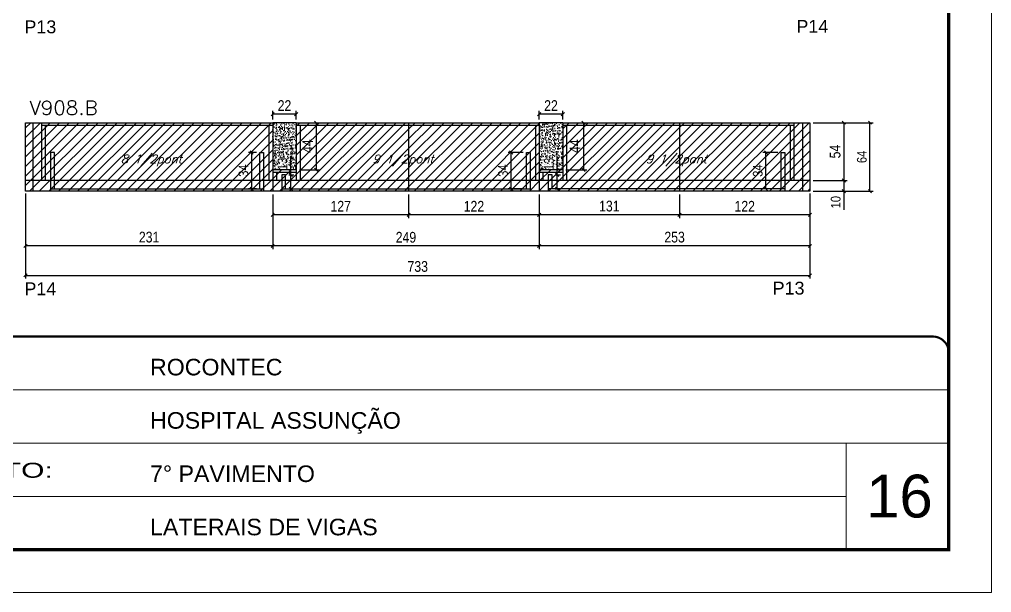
# Model space of a CAD drawing. Extents: x -20960 to -5926, y -2106 to 21915.
# Drawn here: x -6862 to -5953, y 17420 to 17955 of the extents above; entities that cross this region are included whole.
import ezdxf

# ---------------------------------------------------------------- set-up
doc = ezdxf.new("R2010")
doc.units = 0
doc.linetypes.add('CONTINUO', pattern=[0])
doc.linetypes.add('DASHED', pattern=[0.75, 0.5, -0.25])
for name, color, linetype in [('5', 5, 'Continuous'), ('COTA', 241, 'Continuous'), ('Painéis', 200, 'Continuous'), ('Reaproveitamento', 251, 'Continuous'), ('SARR_2.2x7', 40, 'Continuous'), ('SARR_3.5x7', 81, 'Continuous'), ('texto', 7, 'Continuous')]:
    doc.layers.add(name, color=color, linetype=linetype)
for name, color, linetype, lineweight in [('CARIMBO', 255, 'Continuous', 9), ('Folhas', 255, 'Continuous', 9), ('SARRAFO DE PRESSAO', 251, 'DASHED', 9), ('Texto Seção', 7, 'Continuous', 15)]:
    doc.layers.add(name, color=color, linetype=linetype, lineweight=lineweight)
doc.styles.add('ARIAL', font='arial.ttf')
doc.styles.add('COTA TECNICA', font='techl___.ttf', dxfattribs={"height": 10})
doc.styles.add('COTA TECNICA-50', font='techl___.ttf', dxfattribs={"height": 9})
doc.styles.add('REGUA-120', font='ROMANS.shx', dxfattribs={"height": 15})
doc.styles.add('Romans', font='romans.shx')
doc.styles.get("Standard").update_dxf_attribs({"font": 'arial.ttf'})
doc.styles.add('Tecnologia', font='')
doc.styles.get('Tecnologia').set_extended_font_data('Forgotten Futurist')
doc.dimstyles.new('COTA PAINEL-50', dxfattribs={"dimtxt": 9, "dimasz": 3, "dimexe": 3, "dimexo": 3, "dimgap": 3, "dimtad": 1, "dimdec": 1, "dimzin": 12, "dimdsep": 46, "dimtxsty": 'COTA TECNICA-50', "dimblk1": 'OBLIQUE', "dimblk2": 'OBLIQUE', "dimsah": 1, "dimcen": 0.9, "dimclrd": 4, "dimclre": 4, "dimclrt": 240, "dimadec": 1, "dimazin": 3, "dimtfac": 1, "dimtdec": 1, "dimtmove": 0, "dimatfit": 3, "dimfxl": 1, "dimtolj": 1, "dimtzin": 12, "dimarcsym": 0})
doc.dimstyles.new('PAINEL', dxfattribs={"dimtxt": 10, "dimasz": 3, "dimexe": 3, "dimexo": 3, "dimgap": 3, "dimtad": 1, "dimdec": 1, "dimzin": 12, "dimdsep": 46, "dimtxsty": 'COTA TECNICA', "dimblk1": 'OBLIQUE', "dimblk2": 'OBLIQUE', "dimsah": 1, "dimcen": 0.9, "dimclrd": 4, "dimclre": 4, "dimclrt": 240, "dimadec": 1, "dimazin": 3, "dimtfac": 1, "dimtdec": 1, "dimtmove": 0, "dimatfit": 3, "dimfxl": 1, "dimtolj": 1, "dimtzin": 12, "dimarcsym": 0})
pattern_1 = [(50, (-138300.2094, -14425.0127), (5.46554007, -0.47817257), [0.5715, -6.2865]), (355, (-138300.2094, -14425.0127), (-1.05730264, 5.73170536), [0.4572, -5.02921753]), (100.4514447, (-138299.754, -14425.0525), (4.40823741, 5.25353256), [0.48570026, -5.34270734]), (46.1842, (-138300.2094, -14423.4887), (8.13237123, -1.26126984), [0.85725, -9.42975]), (96.6355576, (-138299.532, -14423.594), (7.122124, 7.42278374), [0.7285507, -8.01406824]), (351.184151, (-138300.2094, -14423.489), (7.122124, 7.42278374), [0.685799, -7.54379196]), (21, (-138299.4474, -14423.8697), (4.54843174, -3.06795595), [0.5715, -6.2865]), (326, (-138299.4474, -14423.8697), (1.85406085, 5.52563898), [0.4572, -5.0292]), (71.451445, (-138299.0684, -14424.1253), (6.40249258, 2.45768307), [0.48570026, -5.34269813]), (37.5, (-138300.2094, -14425.0127), (0.092658098, 2.536651166), [0, -4.96824, 0, -5.1054, 0, -5.04825]), (7.5, (-138300.2094, -14425.0127), (2.004589875, 3.005417245), [0, -2.91084, 0, -4.85394, 0, -1.92405]), (327.5, (-138301.9087, -14425.0127), (4.067717855, -0.17186232), [0, -1.905, 0, -5.9436, 0, -7.8867]), (317.5, (-138302.6707, -14425.0127), (4.44387544, 0.76279473), [0, -2.4765, 0, -3.94716, 0, -5.6007])]
pattern_2 = [(45, (-149316.206, -14867.5354), (-4.49012806, 4.49012806), [])]

# ---------------------------------------------------------------- blocks, each defined once
blk = doc.blocks.new('9999999999')
at = {"color": 30, "linetype": 'CONTINUO'}
for p, q in [((98564.56, 34379.64), (99583.98, 34379.64)), ((98564.56, 34329.83), (99487.98, 34329.83)), ((99583.98, 34329.83), (99487.98, 34329.83)), ((99487.98, 34329.83), (99487.98, 34230.21)), ((98564.56, 34280.02), (99487.98, 34280.02))]:
    blk.add_line(p, q, dxfattribs=at)
at = {"color": 30, "linetype": 'CONTINUO', "const_width": 2}
blk.add_lwpolyline([(99583.98, 34230.21), (99583.98, 34414.45, 0.414214), (99568.98, 34429.45), (98228.98, 34429.45, 0.414214), (98213.98, 34414.45), (98213.98, 34245.21, 0.414214), (98228.98, 34230.21), (99583.98, 34230.21)], format="xyb", dxfattribs=at)
at = {"layer": 'Folhas'}
blk.add_lwpolyline([(98138.98, 34190.21), (99623.98, 34190.21), (99623.98, 35240.21), (98138.98, 35240.21)], close=True, dxfattribs=at)
at = {"layer": 'Folhas', "color": 30, "const_width": 3}
blk.add_lwpolyline([(98213.98, 34230.21), (99583.98, 34230.21), (99583.98, 35200.21), (98213.98, 35200.21)], close=True, dxfattribs=at)
at = {"color": 7, "linetype": 'Continuous', "ltscale": 5, "style": 'ARIAL'}
for s, height, p in [('ROCONTEC', 15.483, (98837.68, 34393.13)), ('HOSPITAL ASSUNÇÃO', 15.4829, (98837.68, 34343.32)), ('7° PAVIMENTO', 15.4829, (98837.68, 34293.51)), ('LATERAIS DE VIGAS', 15.4829, (98837.68, 34243.7))]:
    blk.add_text(s, height=height, dxfattribs=at).set_placement(p)
at = {"layer": 'Folhas', "color": 7, "style": 'Tecnologia', "width": 1.5}
blk.add_text('PAVIMENTO:', height=14, dxfattribs=at).set_placement((98573.65, 34297.5))
blk = doc.blocks.new('_Oblique')
at = {"color": 0, "linetype": 'ByBlock', "lineweight": -2}
blk.add_line((-0.5, -0.5), (0.5, 0.5), dxfattribs=at)
blk = doc.blocks.new('*D1120')
at = {"layer": 'COTA', "color": 4, "linetype": 'ByBlock', "lineweight": -2, "transparency": 16777216}
for p, q in [((-6376.16, 17791.73), (-6376.16, 17740.51)), ((-6123.16, 17791.73), (-6123.16, 17740.51)), ((-6123.16, 17743.51), (-6376.16, 17743.51))]:
    blk.add_line(p, q, dxfattribs=at)
at = {"layer": 'Defpoints', "color": 0, "linetype": 'ByBlock', "transparency": 16777216}
for p in [(-6376.16, 17794.73), (-6123.16, 17794.73), (-6376.16, 17743.51)]:
    blk.add_point(p, dxfattribs=at)
at = {"layer": 'COTA', "color": 4, "linetype": 'ByBlock', "lineweight": -2, "transparency": 16777216, "xscale": 3, "yscale": 3, "zscale": 3, "rotation": 180}
blk.add_blockref('_Oblique', (-6376.16, 17743.51), dxfattribs=at)
at = {"layer": 'COTA', "color": 4, "linetype": 'ByBlock', "lineweight": -2, "transparency": 16777216, "xscale": 3, "yscale": 3, "zscale": 3}
blk.add_blockref('_Oblique', (-6123.16, 17743.51), dxfattribs=at)
at = {"layer": 'COTA', "color": 240, "linetype": 'ByBlock', "transparency": 16777216, "insert": (-6249.66, 17751.73), "char_height": 10, "attachment_point": 5, "style": 'COTA TECNICA'}
blk.add_mtext('\\A1;253', dxfattribs=at)
blk = doc.blocks.new('*D1121')
at = {"layer": 'COTA', "color": 4, "linetype": 'ByBlock', "lineweight": -2, "transparency": 16777216}
for p, q in [((-6625.16, 17791.73), (-6625.16, 17740.51)), ((-6376.16, 17791.73), (-6376.16, 17740.51)), ((-6376.16, 17743.51), (-6625.16, 17743.51))]:
    blk.add_line(p, q, dxfattribs=at)
at = {"layer": 'Defpoints', "color": 0, "linetype": 'ByBlock', "transparency": 16777216}
for p in [(-6625.16, 17794.73), (-6376.16, 17794.73), (-6625.16, 17743.51)]:
    blk.add_point(p, dxfattribs=at)
at = {"layer": 'COTA', "color": 4, "linetype": 'ByBlock', "lineweight": -2, "transparency": 16777216, "xscale": 3, "yscale": 3, "zscale": 3, "rotation": 180}
blk.add_blockref('_Oblique', (-6625.16, 17743.51), dxfattribs=at)
at = {"layer": 'COTA', "color": 4, "linetype": 'ByBlock', "lineweight": -2, "transparency": 16777216, "xscale": 3, "yscale": 3, "zscale": 3}
blk.add_blockref('_Oblique', (-6376.16, 17743.51), dxfattribs=at)
at = {"layer": 'COTA', "color": 240, "linetype": 'ByBlock', "transparency": 16777216, "insert": (-6500.66, 17751.61), "char_height": 10, "attachment_point": 5, "style": 'COTA TECNICA'}
blk.add_mtext('\\A1;249', dxfattribs=at)
blk = doc.blocks.new('*D1122')
at = {"layer": 'COTA', "color": 4, "linetype": 'ByBlock', "lineweight": -2, "transparency": 16777216}
for p, q in [((-6856.16, 17791.73), (-6856.16, 17740.51)), ((-6625.16, 17791.73), (-6625.16, 17740.51)), ((-6625.16, 17743.51), (-6856.16, 17743.51))]:
    blk.add_line(p, q, dxfattribs=at)
at = {"layer": 'Defpoints', "color": 0, "linetype": 'ByBlock', "transparency": 16777216}
for p in [(-6856.16, 17794.73), (-6625.16, 17794.73), (-6856.16, 17743.51)]:
    blk.add_point(p, dxfattribs=at)
at = {"layer": 'COTA', "color": 4, "linetype": 'ByBlock', "lineweight": -2, "transparency": 16777216, "xscale": 3, "yscale": 3, "zscale": 3, "rotation": 180}
blk.add_blockref('_Oblique', (-6856.16, 17743.51), dxfattribs=at)
at = {"layer": 'COTA', "color": 4, "linetype": 'ByBlock', "lineweight": -2, "transparency": 16777216, "xscale": 3, "yscale": 3, "zscale": 3}
blk.add_blockref('_Oblique', (-6625.16, 17743.51), dxfattribs=at)
at = {"layer": 'COTA', "color": 240, "linetype": 'ByBlock', "transparency": 16777216, "insert": (-6740.66, 17751.73), "char_height": 10, "attachment_point": 5, "style": 'COTA TECNICA'}
blk.add_mtext('\\A1;231', dxfattribs=at)
blk = doc.blocks.new('*D1123')
at = {"layer": 'COTA', "color": 4, "linetype": 'ByBlock', "lineweight": -2, "transparency": 16777216}
for p, q in [((-6245.16, 17791.73), (-6245.16, 17769.54)), ((-6123.16, 17791.73), (-6123.16, 17769.54)), ((-6123.16, 17772.54), (-6245.16, 17772.54))]:
    blk.add_line(p, q, dxfattribs=at)
at = {"layer": 'Defpoints', "color": 0, "linetype": 'ByBlock', "transparency": 16777216}
for p in [(-6245.16, 17794.73), (-6123.16, 17794.73), (-6245.16, 17772.54)]:
    blk.add_point(p, dxfattribs=at)
at = {"layer": 'COTA', "color": 4, "linetype": 'ByBlock', "lineweight": -2, "transparency": 16777216, "xscale": 3, "yscale": 3, "zscale": 3, "rotation": 180}
blk.add_blockref('_Oblique', (-6245.16, 17772.54), dxfattribs=at)
at = {"layer": 'COTA', "color": 4, "linetype": 'ByBlock', "lineweight": -2, "transparency": 16777216, "xscale": 3, "yscale": 3, "zscale": 3}
blk.add_blockref('_Oblique', (-6123.16, 17772.54), dxfattribs=at)
at = {"layer": 'COTA', "color": 240, "linetype": 'ByBlock', "transparency": 16777216, "insert": (-6184.16, 17780.6), "char_height": 10, "attachment_point": 5, "style": 'COTA TECNICA'}
blk.add_mtext('\\A1;122', dxfattribs=at)
blk = doc.blocks.new('*D1124')
at = {"layer": 'COTA', "color": 4, "linetype": 'ByBlock', "lineweight": -2, "transparency": 16777216}
for p, q in [((-6376.16, 17791.73), (-6376.16, 17769.54)), ((-6245.16, 17791.73), (-6245.16, 17769.54)), ((-6245.16, 17772.54), (-6376.16, 17772.54))]:
    blk.add_line(p, q, dxfattribs=at)
at = {"layer": 'Defpoints', "color": 0, "linetype": 'ByBlock', "transparency": 16777216}
for p in [(-6376.16, 17794.73), (-6245.16, 17794.73), (-6376.16, 17772.54)]:
    blk.add_point(p, dxfattribs=at)
at = {"layer": 'COTA', "color": 4, "linetype": 'ByBlock', "lineweight": -2, "transparency": 16777216, "xscale": 3, "yscale": 3, "zscale": 3, "rotation": 180}
blk.add_blockref('_Oblique', (-6376.16, 17772.54), dxfattribs=at)
at = {"layer": 'COTA', "color": 4, "linetype": 'ByBlock', "lineweight": -2, "transparency": 16777216, "xscale": 3, "yscale": 3, "zscale": 3}
blk.add_blockref('_Oblique', (-6245.16, 17772.54), dxfattribs=at)
at = {"layer": 'COTA', "color": 240, "linetype": 'ByBlock', "transparency": 16777216, "insert": (-6310.66, 17780.76), "char_height": 10, "attachment_point": 5, "style": 'COTA TECNICA'}
blk.add_mtext('\\A1;131', dxfattribs=at)
blk = doc.blocks.new('*D1125')
at = {"layer": 'COTA', "color": 4, "linetype": 'ByBlock', "lineweight": -2, "transparency": 16777216}
for p, q in [((-6498.16, 17791.73), (-6498.16, 17769.54)), ((-6376.16, 17791.73), (-6376.16, 17769.54)), ((-6376.16, 17772.54), (-6498.16, 17772.54))]:
    blk.add_line(p, q, dxfattribs=at)
at = {"layer": 'Defpoints', "color": 0, "linetype": 'ByBlock', "transparency": 16777216}
for p in [(-6498.16, 17794.73), (-6376.16, 17794.73), (-6498.16, 17772.54)]:
    blk.add_point(p, dxfattribs=at)
at = {"layer": 'COTA', "color": 4, "linetype": 'ByBlock', "lineweight": -2, "transparency": 16777216, "xscale": 3, "yscale": 3, "zscale": 3, "rotation": 180}
blk.add_blockref('_Oblique', (-6498.16, 17772.54), dxfattribs=at)
at = {"layer": 'COTA', "color": 4, "linetype": 'ByBlock', "lineweight": -2, "transparency": 16777216, "xscale": 3, "yscale": 3, "zscale": 3}
blk.add_blockref('_Oblique', (-6376.16, 17772.54), dxfattribs=at)
at = {"layer": 'COTA', "color": 240, "linetype": 'ByBlock', "transparency": 16777216, "insert": (-6437.16, 17780.6), "char_height": 10, "attachment_point": 5, "style": 'COTA TECNICA'}
blk.add_mtext('\\A1;122', dxfattribs=at)
blk = doc.blocks.new('*D1126')
at = {"layer": 'COTA', "color": 4, "linetype": 'ByBlock', "lineweight": -2, "transparency": 16777216}
for p, q in [((-6625.16, 17791.73), (-6625.16, 17769.54)), ((-6498.16, 17791.73), (-6498.16, 17769.54)), ((-6498.16, 17772.54), (-6625.16, 17772.54))]:
    blk.add_line(p, q, dxfattribs=at)
at = {"layer": 'Defpoints', "color": 0, "linetype": 'ByBlock', "transparency": 16777216}
for p in [(-6625.16, 17794.73), (-6498.16, 17794.73), (-6625.16, 17772.54)]:
    blk.add_point(p, dxfattribs=at)
at = {"layer": 'COTA', "color": 4, "linetype": 'ByBlock', "lineweight": -2, "transparency": 16777216, "xscale": 3, "yscale": 3, "zscale": 3, "rotation": 180}
blk.add_blockref('_Oblique', (-6625.16, 17772.54), dxfattribs=at)
at = {"layer": 'COTA', "color": 4, "linetype": 'ByBlock', "lineweight": -2, "transparency": 16777216, "xscale": 3, "yscale": 3, "zscale": 3}
blk.add_blockref('_Oblique', (-6498.16, 17772.54), dxfattribs=at)
at = {"layer": 'COTA', "color": 240, "linetype": 'ByBlock', "transparency": 16777216, "insert": (-6561.66, 17780.61), "char_height": 10, "attachment_point": 5, "style": 'COTA TECNICA'}
blk.add_mtext('\\A1;127', dxfattribs=at)
blk = doc.blocks.new('*D1127')
at = {"layer": 'COTA', "color": 4, "linetype": 'ByBlock', "lineweight": -2, "transparency": 16777216}
for p, q in [((-6600.16, 17858.73), (-6581.57, 17858.73)), ((-6584.57, 17858.73), (-6584.57, 17814.73)), ((-6600.16, 17814.73), (-6581.57, 17814.73))]:
    blk.add_line(p, q, dxfattribs=at)
at = {"layer": 'Defpoints', "color": 0, "linetype": 'ByBlock', "transparency": 16777216}
for p in [(-6603.16, 17858.73), (-6603.16, 17814.73), (-6584.57, 17814.73)]:
    blk.add_point(p, dxfattribs=at)
at = {"layer": 'COTA', "color": 4, "linetype": 'ByBlock', "lineweight": -2, "transparency": 16777216, "xscale": 3, "yscale": 3, "zscale": 3}
for p, rotation in [((-6584.57, 17858.73), 90), ((-6584.57, 17814.73), 270)]:
    blk.add_blockref('_Oblique', p, dxfattribs=dict(at, rotation=rotation))
at = {"layer": 'COTA', "color": 240, "linetype": 'ByBlock', "transparency": 16777216, "insert": (-6592.64, 17836.73), "char_height": 10, "attachment_point": 5, "rotation": 90, "style": 'COTA TECNICA'}
blk.add_mtext('\\A1;44', dxfattribs=at)
blk = doc.blocks.new('*D1128')
at = {"layer": 'COTA', "color": 4, "linetype": 'ByBlock', "lineweight": -2, "transparency": 16777216}
for p, q in [((-6351.16, 17858.73), (-6331.73, 17858.73)), ((-6334.73, 17858.73), (-6334.73, 17814.73)), ((-6351.16, 17814.73), (-6331.73, 17814.73))]:
    blk.add_line(p, q, dxfattribs=at)
at = {"layer": 'Defpoints', "color": 0, "linetype": 'ByBlock', "transparency": 16777216}
for p in [(-6354.16, 17858.73), (-6354.16, 17814.73), (-6334.73, 17814.73)]:
    blk.add_point(p, dxfattribs=at)
at = {"layer": 'COTA', "color": 4, "linetype": 'ByBlock', "lineweight": -2, "transparency": 16777216, "xscale": 3, "yscale": 3, "zscale": 3}
for p, rotation in [((-6334.73, 17858.73), 90), ((-6334.73, 17814.73), 270)]:
    blk.add_blockref('_Oblique', p, dxfattribs=dict(at, rotation=rotation))
at = {"layer": 'COTA', "color": 240, "linetype": 'ByBlock', "transparency": 16777216, "insert": (-6342.8, 17836.73), "char_height": 10, "attachment_point": 5, "rotation": 90, "style": 'COTA TECNICA'}
blk.add_mtext('\\A1;44', dxfattribs=at)
blk = doc.blocks.new('*D1129')
at = {"layer": 'COTA', "color": 4, "linetype": 'ByBlock', "lineweight": -2, "transparency": 16777216}
for p, q in [((-6120.16, 17858.73), (-6088.52, 17858.73)), ((-6091.52, 17858.73), (-6091.52, 17804.73)), ((-6120.16, 17804.73), (-6088.52, 17804.73))]:
    blk.add_line(p, q, dxfattribs=at)
at = {"layer": 'Defpoints', "color": 0, "linetype": 'ByBlock', "transparency": 16777216}
for p in [(-6123.16, 17858.73), (-6123.16, 17804.73), (-6091.52, 17804.73)]:
    blk.add_point(p, dxfattribs=at)
at = {"layer": 'COTA', "color": 4, "linetype": 'ByBlock', "lineweight": -2, "transparency": 16777216, "xscale": 3, "yscale": 3, "zscale": 3}
for p, rotation in [((-6091.52, 17858.73), 90), ((-6091.52, 17804.73), 270)]:
    blk.add_blockref('_Oblique', p, dxfattribs=dict(at, rotation=rotation))
at = {"layer": 'COTA', "color": 240, "linetype": 'ByBlock', "transparency": 16777216, "insert": (-6099.63, 17831.73), "char_height": 10, "attachment_point": 5, "rotation": 90, "style": 'COTA TECNICA'}
blk.add_mtext('\\A1;54', dxfattribs=at)
blk = doc.blocks.new('*D1144')
at = {"layer": 'COTA', "color": 4, "lineweight": -2, "transparency": 16777216}
for p, q in [((-6625.16, 17861.73), (-6625.16, 17869.71)), ((-6603.16, 17866.71), (-6625.16, 17866.71)), ((-6603.16, 17861.73), (-6603.16, 17869.71))]:
    blk.add_line(p, q, dxfattribs=at)
at = {"layer": 'Defpoints', "color": 0, "transparency": 16777216}
for p in [(-6625.16, 17866.71), (-6625.16, 17858.73), (-6603.16, 17858.73)]:
    blk.add_point(p, dxfattribs=at)
at = {"layer": 'COTA', "color": 4, "lineweight": -2, "transparency": 16777216, "xscale": 3, "yscale": 3, "zscale": 3, "rotation": 180}
blk.add_blockref('_Oblique', (-6625.16, 17866.71), dxfattribs=at)
at = {"layer": 'COTA', "color": 4, "lineweight": -2, "transparency": 16777216, "xscale": 3, "yscale": 3, "zscale": 3}
blk.add_blockref('_Oblique', (-6603.16, 17866.71), dxfattribs=at)
at = {"layer": 'COTA', "color": 240, "transparency": 16777216, "insert": (-6614.16, 17874.71), "char_height": 10, "attachment_point": 5, "style": 'COTA TECNICA'}
blk.add_mtext('\\A1;22', dxfattribs=at)
blk = doc.blocks.new('*D1145')
at = {"layer": 'COTA', "color": 4, "lineweight": -2, "transparency": 16777216}
for p, q in [((-6376.16, 17861.73), (-6376.16, 17869.71)), ((-6354.16, 17866.71), (-6376.16, 17866.71)), ((-6354.16, 17861.73), (-6354.16, 17869.71))]:
    blk.add_line(p, q, dxfattribs=at)
at = {"layer": 'Defpoints', "color": 0, "transparency": 16777216}
for p in [(-6376.16, 17866.71), (-6376.16, 17858.73), (-6354.16, 17858.73)]:
    blk.add_point(p, dxfattribs=at)
at = {"layer": 'COTA', "color": 4, "lineweight": -2, "transparency": 16777216, "xscale": 3, "yscale": 3, "zscale": 3, "rotation": 180}
blk.add_blockref('_Oblique', (-6376.16, 17866.71), dxfattribs=at)
at = {"layer": 'COTA', "color": 4, "lineweight": -2, "transparency": 16777216, "xscale": 3, "yscale": 3, "zscale": 3}
blk.add_blockref('_Oblique', (-6354.16, 17866.71), dxfattribs=at)
at = {"layer": 'COTA', "color": 240, "transparency": 16777216, "insert": (-6365.16, 17874.71), "char_height": 10, "attachment_point": 5, "style": 'COTA TECNICA'}
blk.add_mtext('\\A1;22', dxfattribs=at)
blk = doc.blocks.new('*D1133')
at = {"layer": 'COTA', "color": 4, "lineweight": -2, "ltscale": 25, "transparency": 16777216}
for p, q in [((-6856.16, 17792.45), (-6856.16, 17713.09)), ((-6123.16, 17792.45), (-6123.16, 17713.09)), ((-6856.16, 17716.09), (-6123.16, 17716.09))]:
    blk.add_line(p, q, dxfattribs=at)
at = {"layer": 'Defpoints', "color": 0, "ltscale": 25, "transparency": 16777216}
for p in [(-6856.16, 17795.45), (-6123.16, 17795.45), (-6123.16, 17716.09)]:
    blk.add_point(p, dxfattribs=at)
at = {"layer": 'COTA', "color": 4, "lineweight": -2, "ltscale": 25, "transparency": 16777216, "xscale": 3, "yscale": 3, "zscale": 3, "rotation": 180}
blk.add_blockref('_Oblique', (-6856.16, 17716.09), dxfattribs=at)
at = {"layer": 'COTA', "color": 4, "lineweight": -2, "ltscale": 25, "transparency": 16777216, "xscale": 3, "yscale": 3, "zscale": 3}
blk.add_blockref('_Oblique', (-6123.16, 17716.09), dxfattribs=at)
at = {"layer": 'COTA', "color": 240, "ltscale": 25, "transparency": 16777216, "insert": (-6489.66, 17724.31), "char_height": 10, "attachment_point": 5, "style": 'COTA TECNICA'}
blk.add_mtext('\\A1;733', dxfattribs=at)
blk = doc.blocks.new('*D1149')
at = {"layer": 'COTA', "color": 4, "lineweight": -2, "transparency": 16777216}
for p, q in [((-6640.16, 17830.93), (-6647.83, 17830.93)), ((-6644.83, 17830.93), (-6644.83, 17796.93)), ((-6640.16, 17796.93), (-6647.83, 17796.93))]:
    blk.add_line(p, q, dxfattribs=at)
at = {"layer": 'Defpoints', "color": 0, "transparency": 16777216}
for p in [(-6637.16, 17830.93), (-6644.83, 17796.93), (-6637.16, 17796.93)]:
    blk.add_point(p, dxfattribs=at)
at = {"layer": 'COTA', "color": 4, "lineweight": -2, "transparency": 16777216, "xscale": 3, "yscale": 3, "zscale": 3}
for p, rotation in [((-6644.83, 17830.93), 90), ((-6644.83, 17796.93), 270)]:
    blk.add_blockref('_Oblique', p, dxfattribs=dict(at, rotation=rotation))
at = {"layer": 'COTA', "color": 240, "transparency": 16777216, "insert": (-6652.53, 17813.93), "char_height": 9, "attachment_point": 5, "rotation": 90, "style": 'COTA TECNICA-50'}
blk.add_mtext('\\A1;34', dxfattribs=at)
blk = doc.blocks.new('*D1150')
at = {"layer": 'COTA', "color": 4, "lineweight": -2, "transparency": 16777216}
for p, q in [((-6608.32, 17809.93), (-6608.32, 17827.49)), ((-6610.16, 17809.93), (-6605.32, 17809.93)), ((-6608.32, 17796.93), (-6608.32, 17809.93)), ((-6610.16, 17796.93), (-6605.32, 17796.93))]:
    blk.add_line(p, q, dxfattribs=at)
at = {"layer": 'Defpoints', "color": 0, "transparency": 16777216}
for p in [(-6613.16, 17809.93), (-6608.32, 17809.93), (-6613.16, 17796.93)]:
    blk.add_point(p, dxfattribs=at)
at = {"layer": 'COTA', "color": 4, "lineweight": -2, "transparency": 16777216, "xscale": 3, "yscale": 3, "zscale": 3}
for p, rotation in [((-6608.32, 17809.93), 90), ((-6608.32, 17796.93), 270)]:
    blk.add_blockref('_Oblique', p, dxfattribs=dict(at, rotation=rotation))
at = {"layer": 'COTA', "color": 240, "transparency": 16777216, "insert": (-6616.02, 17820.21), "char_height": 9, "attachment_point": 5, "rotation": 90, "style": 'COTA TECNICA-50'}
blk.add_mtext('\\A1;13', dxfattribs=at)
blk = doc.blocks.new('*D1151')
at = {"layer": 'COTA', "color": 4, "lineweight": -2, "transparency": 16777216}
for p, q in [((-6391.16, 17830.93), (-6405.27, 17830.93)), ((-6402.27, 17796.93), (-6402.27, 17830.93)), ((-6391.16, 17796.93), (-6405.27, 17796.93))]:
    blk.add_line(p, q, dxfattribs=at)
at = {"layer": 'Defpoints', "color": 0, "transparency": 16777216}
for p in [(-6402.27, 17830.93), (-6388.16, 17830.93), (-6388.16, 17796.93)]:
    blk.add_point(p, dxfattribs=at)
at = {"layer": 'COTA', "color": 4, "lineweight": -2, "transparency": 16777216, "xscale": 3, "yscale": 3, "zscale": 3}
for p, rotation in [((-6402.27, 17830.93), 90), ((-6402.27, 17796.93), 270)]:
    blk.add_blockref('_Oblique', p, dxfattribs=dict(at, rotation=rotation))
at = {"layer": 'COTA', "color": 240, "transparency": 16777216, "insert": (-6409.96, 17813.93), "char_height": 9, "attachment_point": 5, "rotation": 90, "style": 'COTA TECNICA-50'}
blk.add_mtext('\\A1;34', dxfattribs=at)
blk = doc.blocks.new('*D1152')
at = {"layer": 'COTA', "color": 4, "lineweight": -2, "transparency": 16777216}
for p, q in [((-6359.32, 17809.93), (-6359.32, 17827.49)), ((-6361.16, 17809.93), (-6356.32, 17809.93)), ((-6359.32, 17796.93), (-6359.32, 17809.93)), ((-6361.16, 17796.93), (-6356.32, 17796.93))]:
    blk.add_line(p, q, dxfattribs=at)
at = {"layer": 'Defpoints', "color": 0, "transparency": 16777216}
for p in [(-6364.16, 17809.93), (-6359.32, 17809.93), (-6364.16, 17796.93)]:
    blk.add_point(p, dxfattribs=at)
at = {"layer": 'COTA', "color": 4, "lineweight": -2, "transparency": 16777216, "xscale": 3, "yscale": 3, "zscale": 3}
for p, rotation in [((-6359.32, 17809.93), 90), ((-6359.32, 17796.93), 270)]:
    blk.add_blockref('_Oblique', p, dxfattribs=dict(at, rotation=rotation))
at = {"layer": 'COTA', "color": 240, "transparency": 16777216, "insert": (-6367.02, 17820.21), "char_height": 9, "attachment_point": 5, "rotation": 90, "style": 'COTA TECNICA-50'}
blk.add_mtext('\\A1;13', dxfattribs=at)
blk = doc.blocks.new('*D1153')
at = {"layer": 'COTA', "color": 4, "lineweight": -2, "transparency": 16777216}
for p, q in [((-6153.16, 17830.93), (-6167.27, 17830.93)), ((-6164.27, 17796.93), (-6164.27, 17830.93)), ((-6153.16, 17796.93), (-6167.27, 17796.93))]:
    blk.add_line(p, q, dxfattribs=at)
at = {"layer": 'Defpoints', "color": 0, "transparency": 16777216}
for p in [(-6164.27, 17830.93), (-6150.16, 17830.93), (-6150.16, 17796.93)]:
    blk.add_point(p, dxfattribs=at)
at = {"layer": 'COTA', "color": 4, "lineweight": -2, "transparency": 16777216, "xscale": 3, "yscale": 3, "zscale": 3}
for p, rotation in [((-6164.27, 17830.93), 90), ((-6164.27, 17796.93), 270)]:
    blk.add_blockref('_Oblique', p, dxfattribs=dict(at, rotation=rotation))
at = {"layer": 'COTA', "color": 240, "transparency": 16777216, "insert": (-6171.96, 17813.93), "char_height": 9, "attachment_point": 5, "rotation": 90, "style": 'COTA TECNICA-50'}
blk.add_mtext('\\A1;34', dxfattribs=at)
blk = doc.blocks.new('*D1154')
at = {"layer": 'COTA', "color": 4, "lineweight": -2, "transparency": 16777216}
for p, q in [((-6120.16, 17804.73), (-6088.52, 17804.73)), ((-6091.52, 17804.73), (-6091.52, 17794.73)), ((-6120.16, 17794.73), (-6088.52, 17794.73)), ((-6091.52, 17794.73), (-6091.52, 17777.24))]:
    blk.add_line(p, q, dxfattribs=at)
at = {"layer": 'Defpoints', "color": 0, "transparency": 16777216}
for p in [(-6123.16, 17804.73), (-6123.16, 17794.73), (-6091.52, 17794.73)]:
    blk.add_point(p, dxfattribs=at)
at = {"layer": 'COTA', "color": 4, "lineweight": -2, "transparency": 16777216, "xscale": 3, "yscale": 3, "zscale": 3}
for p, rotation in [((-6091.52, 17804.73), 90), ((-6091.52, 17794.73), 270)]:
    blk.add_blockref('_Oblique', p, dxfattribs=dict(at, rotation=rotation))
at = {"layer": 'COTA', "color": 240, "transparency": 16777216, "insert": (-6099.11, 17784.48), "char_height": 9, "attachment_point": 5, "rotation": 90, "style": 'COTA TECNICA-50'}
blk.add_mtext('\\A1;10', dxfattribs=at)
blk = doc.blocks.new('*D1134')
at = {"layer": 'COTA', "color": 4, "lineweight": -2, "transparency": 16777216}
for p, q in [((-6120.16, 17858.73), (-6064.1, 17858.73)), ((-6067.1, 17794.73), (-6067.1, 17858.73)), ((-6120.16, 17794.73), (-6064.1, 17794.73))]:
    blk.add_line(p, q, dxfattribs=at)
at = {"layer": 'Defpoints', "color": 0, "transparency": 16777216}
for p in [(-6123.16, 17858.73), (-6067.1, 17858.73), (-6123.16, 17794.73)]:
    blk.add_point(p, dxfattribs=at)
at = {"layer": 'COTA', "color": 4, "lineweight": -2, "transparency": 16777216, "xscale": 3, "yscale": 3, "zscale": 3}
for p, rotation in [((-6067.1, 17858.73), 90), ((-6067.1, 17794.73), 270)]:
    blk.add_blockref('_Oblique', p, dxfattribs=dict(at, rotation=rotation))
at = {"layer": 'COTA', "color": 240, "transparency": 16777216, "insert": (-6074.69, 17826.73), "char_height": 9, "attachment_point": 5, "rotation": 90, "style": 'COTA TECNICA-50'}
blk.add_mtext('\\A1;64', dxfattribs=at)

msp = doc.modelspace()

# ---------------------------------------------------------------- hatches: boundary and pattern name
at = {"layer": 'COTA', "linetype": 'ByBlock'}
h = msp.add_hatch(dxfattribs=at)
h.set_pattern_fill('AR-CONC', color=256, scale=0.03)
h.set_pattern_definition(pattern_1)
h.paths.add_polyline_path([(-6625.16, 17858.73), (-6603.16, 17858.73), (-6603.16, 17814.73), (-6625.16, 17814.73), (-6625.16, 17814.73)])
h = msp.add_hatch(dxfattribs=at)
h.set_pattern_fill('AR-CONC', color=256, scale=0.03)
h.set_pattern_definition(pattern_1)
h.paths.add_polyline_path([(-6376.16, 17814.73), (-6354.16, 17814.73), (-6354.16, 17858.73), (-6376.16, 17858.73)])
at = {"layer": 'Reaproveitamento', "linetype": 'ByBlock'}
h = msp.add_hatch(dxfattribs=at)
h.set_pattern_fill('ANSI31', color=256, scale=2)
h.set_pattern_definition(pattern_2)
h.paths.add_polyline_path([(-6625.16, 17794.73), (-6625.16, 17804.73), (-6625.16, 17858.73), (-6856.16, 17858.73), (-6856.16, 17794.73)])
h = msp.add_hatch(dxfattribs=at)
h.set_pattern_fill('ANSI31', color=256, scale=2)
h.set_pattern_definition(pattern_2)
h.paths.add_polyline_path([(-6625.16, 17794.73), (-6498.16, 17794.73), (-6498.16, 17858.73), (-6603.16, 17858.73), (-6603.16, 17814.73), (-6625.16, 17814.73)])
h = msp.add_hatch(dxfattribs=at)
h.set_pattern_fill('ANSI31', color=256, scale=2)
h.set_pattern_definition(pattern_2)
h.paths.add_polyline_path([(-6498.16, 17794.73), (-6376.16, 17794.73), (-6376.16, 17858.73), (-6498.16, 17858.73)])
h = msp.add_hatch(dxfattribs=at)
h.set_pattern_fill('ANSI31', color=256, scale=2)
h.set_pattern_definition(pattern_2)
h.paths.add_polyline_path([(-6376.16, 17794.73), (-6245.16, 17794.73), (-6245.16, 17858.73), (-6354.16, 17858.73), (-6354.16, 17814.73), (-6376.16, 17814.73)])
h = msp.add_hatch(dxfattribs=at)
h.set_pattern_fill('ANSI31', color=256, scale=2)
h.set_pattern_definition(pattern_2)
h.paths.add_polyline_path([(-6245.16, 17794.73), (-6123.16, 17794.73), (-6123.16, 17858.73), (-6245.16, 17858.73)])

# ---------------------------------------------------------------- linework, layer by layer
at = {"layer": 'COTA', "linetype": 'ByBlock'}
for p, q in [((-6603.16, 17858.73), (-6625.16, 17858.73)), ((-6354.16, 17858.73), (-6376.16, 17858.73))]:
    msp.add_line(p, q, dxfattribs=at)
at = {"layer": 'Painéis', "linetype": 'ByBlock'}
for p, q in [((-6856.16, 17794.73), (-6856.16, 17858.73)), ((-6856.16, 17858.73), (-6625.16, 17858.73)), ((-6625.16, 17858.73), (-6625.16, 17814.73)), ((-6603.16, 17858.73), (-6376.16, 17858.73)), ((-6603.16, 17858.73), (-6603.16, 17814.73)), ((-6498.16, 17858.73), (-6498.16, 17794.73)), ((-6376.16, 17858.73), (-6376.16, 17814.73)), ((-6354.16, 17858.73), (-6123.16, 17858.73)), ((-6354.16, 17858.73), (-6354.16, 17814.73)), ((-6245.16, 17858.73), (-6245.16, 17794.73)), ((-6123.16, 17858.73), (-6123.16, 17794.73)), ((-6603.16, 17814.73), (-6625.16, 17814.73)), ((-6625.16, 17814.73), (-6625.16, 17794.73)), ((-6354.16, 17814.73), (-6376.16, 17814.73)), ((-6376.16, 17814.73), (-6376.16, 17794.73)), ((-6625.16, 17804.73), (-6856.16, 17804.73)), ((-6376.16, 17804.73), (-6629.16, 17804.73)), ((-6123.16, 17804.73), (-6376.16, 17804.73)), ((-6123.16, 17794.73), (-6856.16, 17794.73))]:
    msp.add_line(p, q, dxfattribs=at)
at = {"layer": 'SARR_2.2x7', "linetype": 'Continuous'}
for p, q in [((-6849.16, 17858.73), (-6849.16, 17804.73)), ((-6130.16, 17858.73), (-6130.16, 17804.73)), ((-6841.16, 17856.53), (-6625.16, 17856.53)), ((-6603.16, 17856.53), (-6376.16, 17856.53)), ((-6354.16, 17856.53), (-6138.16, 17856.53)), ((-6625.16, 17812.53), (-6603.16, 17812.53)), ((-6376.16, 17812.53), (-6354.16, 17812.53)), ((-6849.16, 17804.73), (-6849.16, 17794.73)), ((-6130.16, 17804.73), (-6130.16, 17794.73))]:
    msp.add_line(p, q, dxfattribs=at)
at = {"layer": 'SARR_2.2x7', "linetype": 'Continuous', "ltscale": 50}
for p, q in [((-6832.66, 17796.93), (-6633.66, 17796.93)), ((-6616.66, 17796.93), (-6384.66, 17796.93)), ((-6146.66, 17796.93), (-6367.66, 17796.93))]:
    msp.add_line(p, q, dxfattribs=at)
at = {"layer": 'SARR_3.5x7'}
for p, q in [((-6841.16, 17858.73), (-6841.16, 17804.73)), ((-6138.16, 17858.73), (-6138.16, 17804.73)), ((-6837.66, 17856.53), (-6837.66, 17804.73)), ((-6628.66, 17856.53), (-6628.66, 17804.73)), ((-6599.66, 17856.53), (-6599.66, 17804.73)), ((-6379.66, 17856.53), (-6379.66, 17804.73)), ((-6350.66, 17856.53), (-6350.66, 17804.73)), ((-6141.66, 17856.53), (-6141.66, 17804.73)), ((-6621.66, 17812.53), (-6621.66, 17804.73)), ((-6603.16, 17814.73), (-6603.16, 17804.73)), ((-6372.66, 17812.53), (-6372.66, 17804.73)), ((-6354.16, 17814.73), (-6354.16, 17804.73))]:
    msp.add_line(p, q, dxfattribs=at)
for points in [[(-6829.16, 17796.93), (-6829.16, 17830.93), (-6832.66, 17830.93), (-6832.66, 17794.73)], [(-6637.16, 17796.93), (-6637.16, 17830.93), (-6633.66, 17830.93), (-6633.66, 17794.73)], [(-6388.16, 17796.93), (-6388.16, 17830.93), (-6384.66, 17830.93), (-6384.66, 17794.73)], [(-6150.16, 17796.93), (-6150.16, 17830.93), (-6146.66, 17830.93), (-6146.66, 17794.73)], [(-6613.16, 17796.93), (-6613.16, 17809.93), (-6616.66, 17809.93), (-6616.66, 17794.73)], [(-6364.16, 17796.93), (-6364.16, 17809.93), (-6367.66, 17809.93), (-6367.66, 17794.73)]]:
    msp.add_lwpolyline(points, dxfattribs=at)

# ---------------------------------------------------------------- block references
at = {"layer": 'SARRAFO DE PRESSAO', "color": 6, "linetype": 'ByBlock'}
msp.add_blockref('9999999999', (-105577.48, -16770.54), dxfattribs=at)

# ---------------------------------------------------------------- texts
at = {"layer": '5', "linetype": 'Continuous'}
for s, p in [('P13', (-6857.18, 17942.29)), ('P14', (-6135.85, 17942.69)), ('P14', (-6857.18, 17697.54)), ('P13', (-6158.08, 17698.15))]:
    msp.add_text(s, height=12, rotation=0.00004, dxfattribs=at).set_placement(p)
at = {"layer": 'CARIMBO', "style": 'ARIAL'}
msp.add_text('16', height=40, dxfattribs=at).set_placement((-6070.64, 17489.81))
at = {"layer": 'texto', "color": 2, "char_height": 8, "attachment_point": 5, "style": 'Romans'}
for s, insert in [('{\\Q19;\\C256;8 1/2pont}', (-6738.62, 17823.49)), ('{\\Q19;\\C256;9 1/2pont}', (-6503.51, 17823.49)), ('{\\Q19;\\C256;9 1/2pont}', (-6248.04, 17823.49))]:
    msp.add_mtext(s, dxfattribs=dict(at, insert=insert))
at = {"layer": 'Texto Seção', "style": 'REGUA-120', "width": 1.05}
msp.add_text('V908.B', height=13, dxfattribs=at).set_placement((-6852.44, 17866.02))

# ---------------------------------------------------------------- dimensions: what is measured, and where the dimension line sits
at = {"layer": 'COTA'}
for base, p1, p2, picture, middle in [((-6625.16, 17866.71), (-6603.16, 17858.73), (-6625.16, 17858.73), '*D1144', (-6614.16, 17874.71)), ((-6376.16, 17866.71), (-6354.16, 17858.73), (-6376.16, 17858.73), '*D1145', (-6365.16, 17874.71))]:
    dim = msp.add_linear_dim(base=base, p1=p1, p2=p2, dimstyle='PAINEL', dxfattribs=at)
    dim.commit()
    dim.dimension.update_dxf_attribs({"geometry": picture, "text_midpoint": middle})
at = {"layer": 'COTA', "linetype": 'ByBlock'}
for base, p1, p2, angle, picture, middle in [((-6584.57, 17814.73), (-6603.16, 17858.73), (-6603.16, 17814.73), 90, '*D1127', (-6592.64, 17836.73)), ((-6334.73, 17814.73), (-6354.16, 17858.73), (-6354.16, 17814.73), 90, '*D1128', (-6342.8, 17836.73)), ((-6091.52, 17804.73), (-6123.16, 17858.73), (-6123.16, 17804.73), 90, '*D1129', (-6099.63, 17831.73)), ((-6856.16, 17743.51), (-6625.16, 17794.73), (-6856.16, 17794.73), 180, '*D1122', (-6740.66, 17751.73)), ((-6625.16, 17743.51), (-6376.16, 17794.73), (-6625.16, 17794.73), 180, '*D1121', (-6500.66, 17751.61)), ((-6625.16, 17772.54), (-6498.16, 17794.73), (-6625.16, 17794.73), 180, '*D1126', (-6561.66, 17780.61)), ((-6498.16, 17772.54), (-6376.16, 17794.73), (-6498.16, 17794.73), 180, '*D1125', (-6437.16, 17780.6)), ((-6376.16, 17743.51), (-6123.16, 17794.73), (-6376.16, 17794.73), 180, '*D1120', (-6249.66, 17751.73)), ((-6376.16, 17772.54), (-6245.16, 17794.73), (-6376.16, 17794.73), 180, '*D1124', (-6310.66, 17780.76)), ((-6245.16, 17772.54), (-6123.16, 17794.73), (-6245.16, 17794.73), 180, '*D1123', (-6184.16, 17780.6))]:
    dim = msp.add_linear_dim(base=base, p1=p1, p2=p2, angle=angle, dimstyle='PAINEL', dxfattribs=at)
    dim.commit()
    dim.dimension.update_dxf_attribs({"geometry": picture, "text_midpoint": middle})
at = {"layer": 'COTA'}
for base, p1, p2, picture, middle in [((-6067.1, 17858.73), (-6123.16, 17794.73), (-6123.16, 17858.73), '*D1134', (-6074.69, 17826.73)), ((-6644.83, 17796.93), (-6637.16, 17830.93), (-6637.16, 17796.93), '*D1149', (-6652.53, 17813.93)), ((-6402.27, 17830.93), (-6388.16, 17796.93), (-6388.16, 17830.93), '*D1151', (-6409.96, 17813.93)), ((-6164.27, 17830.93), (-6150.16, 17796.93), (-6150.16, 17830.93), '*D1153', (-6171.96, 17813.93)), ((-6608.32, 17809.93), (-6613.16, 17796.93), (-6613.16, 17809.93), '*D1150', (-6616.02, 17820.21)), ((-6359.32, 17809.93), (-6364.16, 17796.93), (-6364.16, 17809.93), '*D1152', (-6367.02, 17820.21)), ((-6091.52, 17794.73), (-6123.16, 17804.73), (-6123.16, 17794.73), '*D1154', (-6099.11, 17784.48))]:
    dim = msp.add_linear_dim(base=base, p1=p1, p2=p2, angle=90, dimstyle='COTA PAINEL-50', dxfattribs=at)
    dim.commit()
    dim.dimension.update_dxf_attribs({"geometry": picture, "text_midpoint": middle})
at = {"layer": 'COTA', "ltscale": 25}
dim = msp.add_linear_dim(base=(-6123.16, 17716.09), p1=(-6856.16, 17795.45), p2=(-6123.16, 17795.45), dimstyle='PAINEL', dxfattribs=at)
dim.commit()
dim.dimension.update_dxf_attribs({"geometry": '*D1133', "text_midpoint": (-6489.66, 17724.31)})

doc.saveas('drawing.dxf')
